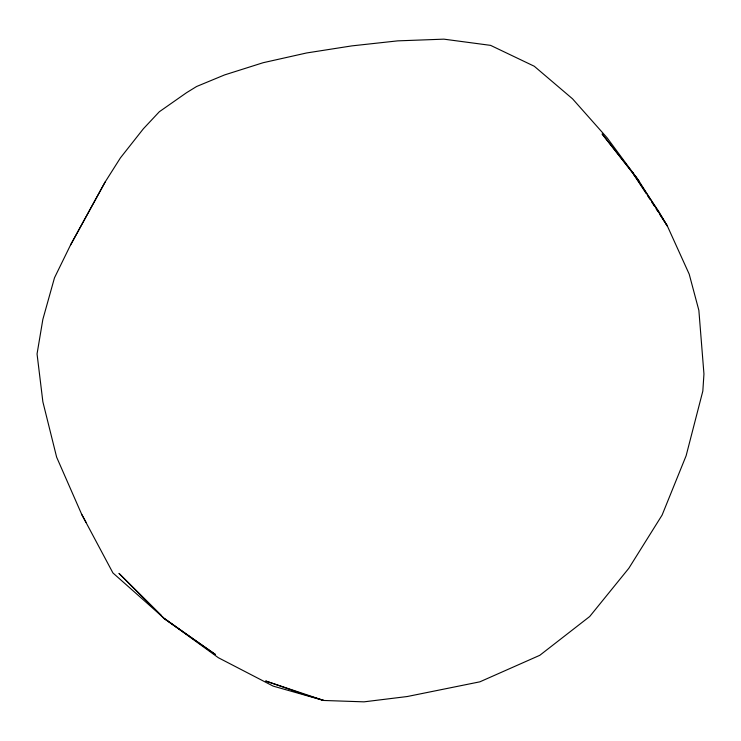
<?xml version="1.0" encoding="UTF-8"?>
<svg xmlns="http://www.w3.org/2000/svg" width="741" height="741" viewBox="0 0 741 741"><rect width="100%" height="100%" fill="white"/><g stroke="black" fill="none" stroke-linecap="round" stroke-linejoin="round"><path stroke-width="1.11" d="M646.143 193.475L632.397 172.403L638.77 180.693L607.074 137.761L572.543 98.822L534.252 66.236L490.588 45.368L443.878 39.153L397.704 40.866L351.901 45.877L306.589 52.972L263.166 62.707L224.569 74.924L196.606 86.502L186.51 92.718L159.315 111.761L143.337 128.823L120.44 157.852L105.111 182.054L70.497 245.076L54.491 277.801L42.848 319.417L37.05 353.948L42.876 401.844L56.64 457.178L81.714 514.393L112.947 572.969L164.78 618.809L218.308 657.693L273.17 686.12L323.724 700.467L363.988 701.847L407.226 696.531L479.89 681.822L539.791 655.313L589.697 616.521L628.822 568.282L662.093 515.097L686.12 455.761L702.829 391.063L703.95 373.983L698.865 310.359L689.204 274.151L667.372 226.033L658.656 211.305L632.397 172.403L602.1 133.954L638.77 180.693L667.372 226.033L659.879 214.547M105.111 182.054L70.497 245.076M164.78 618.809L215.446 654.525L163.993 618.54L118.968 573.377L161.51 615.567M647.384 195.392L649.885 199.218M651.756 202.089L654.257 205.924M656.128 208.795L657.999 211.667M81.714 514.393L85.965 522.257M323.724 700.467L304.625 694.604L265.695 680.998L323.724 700.467"/></g></svg>
